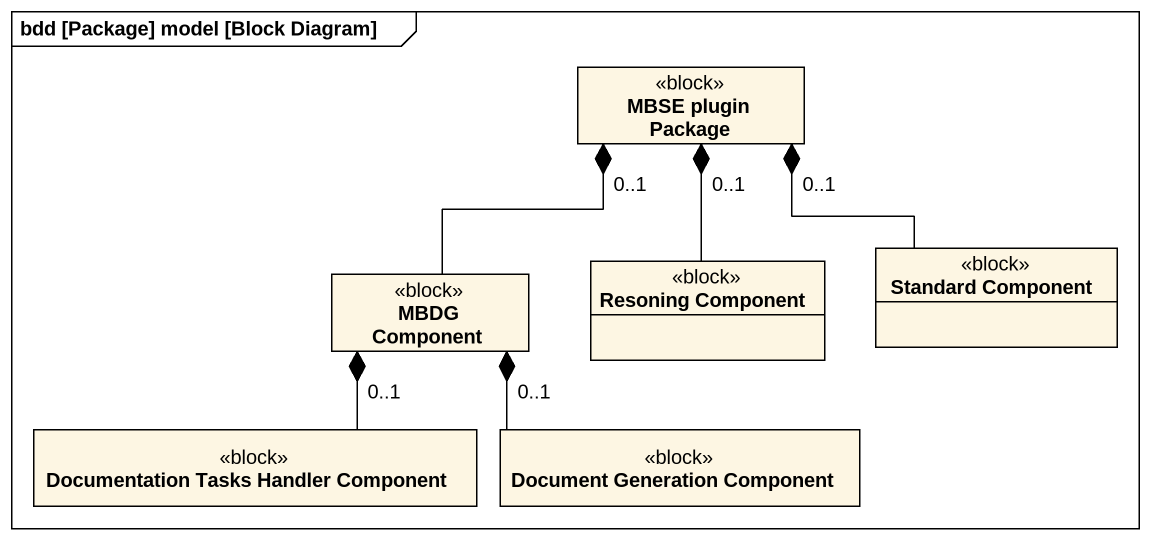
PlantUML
@startuml
mainframe bdd [Package] model [Block Diagram]
hide circle
hide empty members
class "MBSE plugin Package" as MBSE_plugin_Package <<block>>
class "MBDG Component" as MBDG_Component <<block>>
class "Resoning Component" as Resoning_Component <<block>>
class "Standard Component" as Standard_Component <<block>>
class "Documentation Tasks Handler Component" as Documentation_Tasks_Handler <<block>>
class "Document Generation Component" as Document_Generation <<block>>
MBSE_plugin_Package "0..1" *-- MBDG_Component
MBSE_plugin_Package "0..1" *-- Resoning_Component
MBSE_plugin_Package "0..1" *-- Standard_Component
MBDG_Component "0..1" *-- Documentation_Tasks_Handler
MBDG_Component "0..1" *-- Document_Generation
@enduml
